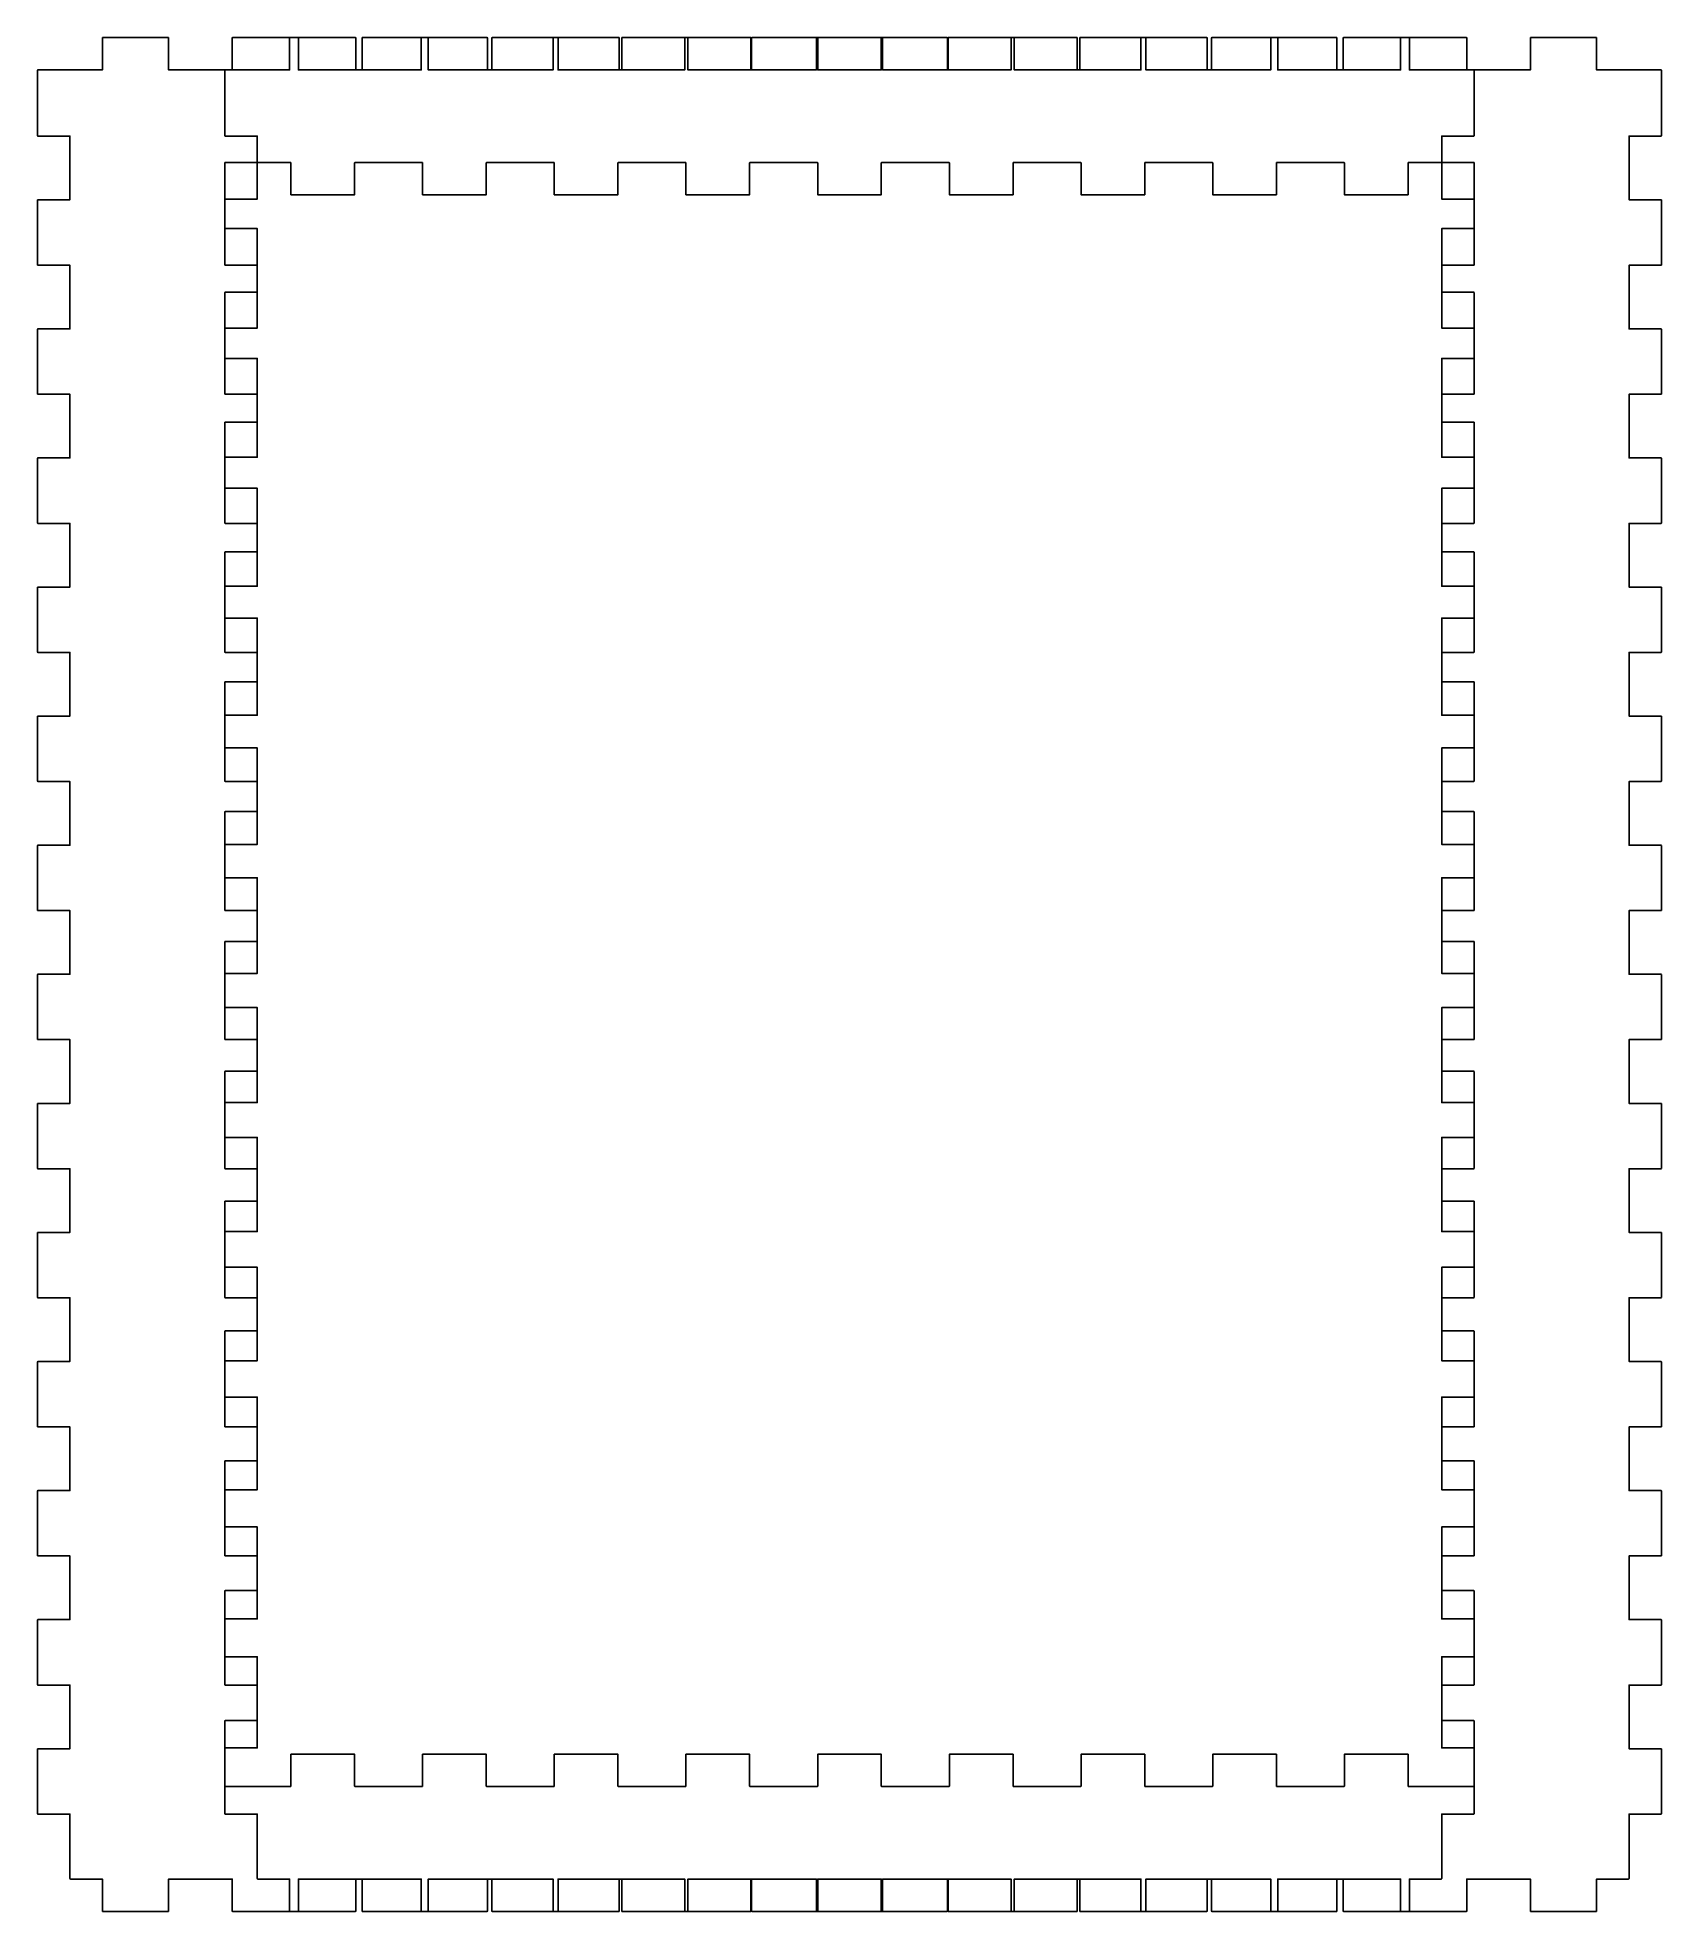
# Model space of a CAD drawing. Extents: x -65 to 65, y -75 to 75.
import ezdxf

# ---------------------------------------------------------------- set-up
doc = ezdxf.new("R2010")
doc.units = 0

msp = doc.modelspace()

# ---------------------------------------------------------------- linework, layer by layer
at = {"color": 1}
msp.add_lwpolyline([(-50.05, -23.4), (-50.05, -18.2, -0.414), (-50, -18.15), (-47.45, -18.15), (-47.45, -13.05), (-50, -13.05, -0.414), (-50.05, -13), (-50.05, -7.8, -0.414), (-50, -7.75), (-47.45, -7.75), (-47.45, -2.65), (-50, -2.65, -0.414), (-50.05, -2.6), (-50.05, 2.6, -0.414), (-50, 2.65), (-47.45, 2.65), (-47.45, 7.75), (-50, 7.75, -0.414), (-50.05, 7.8), (-50.05, 13, -0.414), (-50, 13.05), (-47.45, 13.05), (-47.45, 18.15), (-50, 18.15, -0.414), (-50.05, 18.2), (-50.05, 23.4, -0.414), (-50, 23.45), (-47.45, 23.45), (-47.45, 28.55), (-50, 28.55, -0.414), (-50.05, 28.6), (-50.05, 33.8, -0.414), (-50, 33.85), (-47.45, 33.85), (-47.45, 38.95), (-50, 38.95, -0.414), (-50.05, 39), (-50.05, 44.2, -0.414), (-50, 44.25), (-47.45, 44.25), (-47.45, 49.35), (-50, 49.35, -0.414), (-50.05, 49.4), (-50.05, 54.6, -0.414), (-50, 54.65), (-47.45, 54.65), (-47.45, 59.75), (-50, 59.75, -0.414), (-50.05, 59.8), (-50.05, 65, -0.414), (-50, 65.05), (-44.8, 65.05, -0.414), (-44.75, 65), (-44.75, 62.45), (-39.65, 62.45), (-39.65, 65, -0.414), (-39.6, 65.05), (-34.25, 65.05, -0.414), (-34.2, 65), (-34.2, 62.45), (-29.1, 62.45), (-29.1, 65, -0.414), (-29.05, 65.05), (-23.7, 65.05, -0.414), (-23.65, 65), (-23.65, 62.45), (-18.55, 62.45), (-18.55, 65, -0.414), (-18.5, 65.05), (-13.15, 65.05, -0.414), (-13.1, 65), (-13.1, 62.45), (-8, 62.45), (-8, 65, -0.414), (-7.95, 65.05), (-2.6, 65.05, -0.414), (-2.55, 65), (-2.55, 62.45), (2.55, 62.45), (2.55, 65, -0.414), (2.6, 65.05), (7.95, 65.05, -0.414), (8, 65), (8, 62.45), (13.1, 62.45), (13.1, 65, -0.414), (13.15, 65.05), (18.5, 65.05, -0.414), (18.55, 65), (18.55, 62.45), (23.65, 62.45), (23.65, 65, -0.414), (23.7, 65.05), (29.05, 65.05, -0.414), (29.1, 65), (29.1, 62.45), (34.2, 62.45), (34.2, 65, -0.414), (34.25, 65.05), (39.6, 65.05, -0.414), (39.65, 65), (39.65, 62.45), (44.75, 62.45), (44.75, 65, -0.414), (44.8, 65.05), (50, 65.05, -0.414), (50.05, 65), (50.05, 59.8, -0.414), (50, 59.75), (47.45, 59.75), (47.45, 54.65), (50, 54.65, -0.414), (50.05, 54.6), (50.05, 49.4, -0.414), (50, 49.35), (47.45, 49.35), (47.45, 44.25), (50, 44.25, -0.414), (50.05, 44.2), (50.05, 39, -0.414), (50, 38.95), (47.45, 38.95), (47.45, 33.85), (50, 33.85, -0.414), (50.05, 33.8), (50.05, 28.6, -0.414), (50, 28.55), (47.45, 28.55), (47.45, 23.45), (50, 23.45, -0.414), (50.05, 23.4), (50.05, 18.2, -0.414), (50, 18.15), (47.45, 18.15), (47.45, 13.05), (50, 13.05, -0.414), (50.05, 13), (50.05, 7.8, -0.414), (50, 7.75), (47.45, 7.75), (47.45, 2.65), (50, 2.65, -0.414), (50.05, 2.6), (50.05, -2.6, -0.414), (50, -2.65), (47.45, -2.65), (47.45, -7.75), (50, -7.75, -0.414), (50.05, -7.8), (50.05, -13, -0.414), (50, -13.05), (47.45, -13.05), (47.45, -18.15), (50, -18.15, -0.414), (50.05, -18.2), (50.05, -23.4, -0.414), (50, -23.45), (47.45, -23.45), (47.45, -28.55), (50, -28.55, -0.414), (50.05, -28.6), (50.05, -33.8, -0.414), (50, -33.85), (47.45, -33.85), (47.45, -38.95), (50, -38.95, -0.414), (50.05, -39), (50.05, -44.2, -0.414), (50, -44.25), (47.45, -44.25), (47.45, -49.35), (50, -49.35, -0.414), (50.05, -49.4), (50.05, -54.6, -0.414), (50, -54.65), (47.45, -54.65), (47.45, -59.75), (50, -59.75, -0.414), (50.05, -59.8), (50.05, -65, -0.414), (50, -65.05), (44.8, -65.05, -0.414), (44.75, -65), (44.75, -62.45), (39.65, -62.45), (39.65, -65, -0.414), (39.6, -65.05), (34.25, -65.05, -0.414), (34.2, -65), (34.2, -62.45), (29.1, -62.45), (29.1, -65, -0.414), (29.05, -65.05), (23.7, -65.05, -0.414), (23.65, -65), (23.65, -62.45), (18.55, -62.45), (18.55, -65, -0.414), (18.5, -65.05), (13.15, -65.05, -0.414), (13.1, -65), (13.1, -62.45), (8, -62.45), (8, -65, -0.414), (7.95, -65.05), (2.6, -65.05, -0.414), (2.55, -65), (2.55, -62.45), (-2.55, -62.45), (-2.55, -65, -0.414), (-2.6, -65.05), (-7.95, -65.05, -0.414), (-8, -65), (-8, -62.45), (-13.1, -62.45), (-13.1, -65, -0.414), (-13.15, -65.05), (-18.5, -65.05, -0.414), (-18.55, -65), (-18.55, -62.45), (-23.65, -62.45), (-23.65, -65, -0.414), (-23.7, -65.05), (-29.05, -65.05, -0.414), (-29.1, -65), (-29.1, -62.45), (-34.2, -62.45), (-34.2, -65, -0.414), (-34.25, -65.05), (-39.6, -65.05, -0.414), (-39.65, -65), (-39.65, -62.45), (-44.75, -62.45), (-44.75, -65, -0.414), (-44.8, -65.05), (-50, -65.05, -0.414), (-50.05, -65), (-50.05, -59.8, -0.414), (-50, -59.75), (-47.45, -59.75), (-47.45, -54.65), (-50, -54.65, -0.414), (-50.05, -54.6), (-50.05, -49.4, -0.414), (-50, -49.35), (-47.45, -49.35), (-47.45, -44.25), (-50, -44.25, -0.414), (-50.05, -44.2), (-50.05, -39, -0.414), (-50, -38.95), (-47.45, -38.95), (-47.45, -33.85), (-50, -33.85, -0.414), (-50.05, -33.8), (-50.05, -28.6, -0.414), (-50, -28.55), (-47.45, -28.55), (-47.45, -23.45), (-50, -23.45, -0.414), (-50.05, -23.4)], format="xyb", close=True, dxfattribs=at)
at = {"layer": '1', "color": 1}
msp.add_lwpolyline([(-50.05, -23.4), (-50.05, -18.2, -0.414), (-50, -18.15), (-47.45, -18.15), (-47.45, -13.05), (-50, -13.05, -0.414), (-50.05, -13), (-50.05, -7.8, -0.414), (-50, -7.75), (-47.45, -7.75), (-47.45, -2.65), (-50, -2.65, -0.414), (-50.05, -2.6), (-50.05, 2.6, -0.414), (-50, 2.65), (-47.45, 2.65), (-47.45, 7.75), (-50, 7.75, -0.414), (-50.05, 7.8), (-50.05, 13, -0.414), (-50, 13.05), (-47.45, 13.05), (-47.45, 18.15), (-50, 18.15, -0.414), (-50.05, 18.2), (-50.05, 23.4, -0.414), (-50, 23.45), (-47.45, 23.45), (-47.45, 28.55), (-50, 28.55, -0.414), (-50.05, 28.6), (-50.05, 33.8, -0.414), (-50, 33.85), (-47.45, 33.85), (-47.45, 38.95), (-50, 38.95, -0.414), (-50.05, 39), (-50.05, 44.2, -0.414), (-50, 44.25), (-47.45, 44.25), (-47.45, 49.35), (-50, 49.35, -0.414), (-50.05, 49.4), (-50.05, 54.6, -0.414), (-50, 54.65), (-47.45, 54.65), (-47.45, 59.75), (-50, 59.75, -0.414), (-50.05, 59.8), (-50.05, 65, -0.414), (-50, 65.05), (-44.8, 65.05, -0.414), (-44.75, 65), (-44.75, 62.45), (-39.65, 62.45), (-39.65, 65, -0.414), (-39.6, 65.05), (-34.25, 65.05, -0.414), (-34.2, 65), (-34.2, 62.45), (-29.1, 62.45), (-29.1, 65, -0.414), (-29.05, 65.05), (-23.7, 65.05, -0.414), (-23.65, 65), (-23.65, 62.45), (-18.55, 62.45), (-18.55, 65, -0.414), (-18.5, 65.05), (-13.15, 65.05, -0.414), (-13.1, 65), (-13.1, 62.45), (-8, 62.45), (-8, 65, -0.414), (-7.95, 65.05), (-2.6, 65.05, -0.414), (-2.55, 65), (-2.55, 62.45), (2.55, 62.45), (2.55, 65, -0.414), (2.6, 65.05), (7.95, 65.05, -0.414), (8, 65), (8, 62.45), (13.1, 62.45), (13.1, 65, -0.414), (13.15, 65.05), (18.5, 65.05, -0.414), (18.55, 65), (18.55, 62.45), (23.65, 62.45), (23.65, 65, -0.414), (23.7, 65.05), (29.05, 65.05, -0.414), (29.1, 65), (29.1, 62.45), (34.2, 62.45), (34.2, 65, -0.414), (34.25, 65.05), (39.6, 65.05, -0.414), (39.65, 65), (39.65, 62.45), (44.75, 62.45), (44.75, 65, -0.414), (44.8, 65.05), (50, 65.05, -0.414), (50.05, 65), (50.05, 59.8, -0.414), (50, 59.75), (47.45, 59.75), (47.45, 54.65), (50, 54.65, -0.414), (50.05, 54.6), (50.05, 49.4, -0.414), (50, 49.35), (47.45, 49.35), (47.45, 44.25), (50, 44.25, -0.414), (50.05, 44.2), (50.05, 39, -0.414), (50, 38.95), (47.45, 38.95), (47.45, 33.85), (50, 33.85, -0.414), (50.05, 33.8), (50.05, 28.6, -0.414), (50, 28.55), (47.45, 28.55), (47.45, 23.45), (50, 23.45, -0.414), (50.05, 23.4), (50.05, 18.2, -0.414), (50, 18.15), (47.45, 18.15), (47.45, 13.05), (50, 13.05, -0.414), (50.05, 13), (50.05, 7.8, -0.414), (50, 7.75), (47.45, 7.75), (47.45, 2.65), (50, 2.65, -0.414), (50.05, 2.6), (50.05, -2.6, -0.414), (50, -2.65), (47.45, -2.65), (47.45, -7.75), (50, -7.75, -0.414), (50.05, -7.8), (50.05, -13, -0.414), (50, -13.05), (47.45, -13.05), (47.45, -18.15), (50, -18.15, -0.414), (50.05, -18.2), (50.05, -23.4, -0.414), (50, -23.45), (47.45, -23.45), (47.45, -28.55), (50, -28.55, -0.414), (50.05, -28.6), (50.05, -33.8, -0.414), (50, -33.85), (47.45, -33.85), (47.45, -38.95), (50, -38.95, -0.414), (50.05, -39), (50.05, -44.2, -0.414), (50, -44.25), (47.45, -44.25), (47.45, -49.35), (50, -49.35, -0.414), (50.05, -49.4), (50.05, -54.6, -0.414), (50, -54.65), (47.45, -54.65), (47.45, -59.75), (50, -59.75, -0.414), (50.05, -59.8), (50.05, -65, -0.414), (50, -65.05), (44.8, -65.05, -0.414), (44.75, -65), (44.75, -62.45), (39.65, -62.45), (39.65, -65, -0.414), (39.6, -65.05), (34.25, -65.05, -0.414), (34.2, -65), (34.2, -62.45), (29.1, -62.45), (29.1, -65, -0.414), (29.05, -65.05), (23.7, -65.05, -0.414), (23.65, -65), (23.65, -62.45), (18.55, -62.45), (18.55, -65, -0.414), (18.5, -65.05), (13.15, -65.05, -0.414), (13.1, -65), (13.1, -62.45), (8, -62.45), (8, -65, -0.414), (7.95, -65.05), (2.6, -65.05, -0.414), (2.55, -65), (2.55, -62.45), (-2.55, -62.45), (-2.55, -65, -0.414), (-2.6, -65.05), (-7.95, -65.05, -0.414), (-8, -65), (-8, -62.45), (-13.1, -62.45), (-13.1, -65, -0.414), (-13.15, -65.05), (-18.5, -65.05, -0.414), (-18.55, -65), (-18.55, -62.45), (-23.65, -62.45), (-23.65, -65, -0.414), (-23.7, -65.05), (-29.05, -65.05, -0.414), (-29.1, -65), (-29.1, -62.45), (-34.2, -62.45), (-34.2, -65, -0.414), (-34.25, -65.05), (-39.6, -65.05, -0.414), (-39.65, -65), (-39.65, -62.45), (-44.75, -62.45), (-44.75, -65, -0.414), (-44.8, -65.05), (-50, -65.05, -0.414), (-50.05, -65), (-50.05, -59.8, -0.414), (-50, -59.75), (-47.45, -59.75), (-47.45, -54.65), (-50, -54.65, -0.414), (-50.05, -54.6), (-50.05, -49.4, -0.414), (-50, -49.35), (-47.45, -49.35), (-47.45, -44.25), (-50, -44.25, -0.414), (-50.05, -44.2), (-50.05, -39, -0.414), (-50, -38.95), (-47.45, -38.95), (-47.45, -33.85), (-50, -33.85, -0.414), (-50.05, -33.8), (-50.05, -28.6, -0.414), (-50, -28.55), (-47.45, -28.55), (-47.45, -23.45), (-50, -23.45, -0.414), (-50.05, -23.4)], format="xyb", close=True, dxfattribs=at)
at = {"layer": '2', "color": 1}
msp.add_lwpolyline([(50.05, 0.031), (50.05, -5.169, -0.414), (50, -5.219), (47.45, -5.219), (47.45, -10.258), (50, -10.258, -0.414), (50.05, -10.308), (50.05, -15.508, -0.414), (50, -15.558), (47.45, -15.558), (47.45, -20.596), (50, -20.596, -0.414), (50.05, -20.646), (50.05, -25.846, -0.414), (50, -25.896), (47.45, -25.896), (47.45, -30.935), (50, -30.935, -0.414), (50.05, -30.985), (50.05, -36.185, -0.414), (50, -36.235), (47.45, -36.235), (47.45, -41.273), (50, -41.273, -0.414), (50.05, -41.323), (50.05, -46.523, -0.414), (50, -46.573), (47.45, -46.573), (47.45, -51.611), (50, -51.611, -0.414), (50.05, -51.661), (50.05, -56.861, -0.414), (50, -56.911), (47.45, -56.911), (47.45, -61.95), (50, -61.95, -0.414), (50.05, -62), (50.05, -67.2, -0.414), (50, -67.25), (47.45, -67.25), (47.45, -72.4, -0.414), (47.4, -72.45), (44.85, -72.45), (44.85, -75, -0.414), (44.8, -75.05), (39.6, -75.05, -0.414), (39.55, -75), (39.55, -72.45), (34.3, -72.45), (34.3, -75, -0.414), (34.25, -75.05), (29.05, -75.05, -0.414), (29, -75), (29, -72.45), (23.75, -72.45), (23.75, -75, -0.414), (23.7, -75.05), (18.5, -75.05, -0.414), (18.45, -75), (18.45, -72.45), (13.2, -72.45), (13.2, -75, -0.414), (13.15, -75.05), (7.95, -75.05, -0.414), (7.9, -75), (7.9, -72.45), (2.65, -72.45), (2.65, -75, -0.414), (2.6, -75.05), (-2.6, -75.05, -0.414), (-2.65, -75), (-2.65, -72.45), (-7.9, -72.45), (-7.9, -75, -0.414), (-7.95, -75.05), (-13.15, -75.05, -0.414), (-13.2, -75), (-13.2, -72.45), (-18.45, -72.45), (-18.45, -75, -0.414), (-18.5, -75.05), (-23.7, -75.05, -0.414), (-23.75, -75), (-23.75, -72.45), (-29, -72.45), (-29, -75, -0.414), (-29.05, -75.05), (-34.25, -75.05, -0.414), (-34.3, -75), (-34.3, -72.45), (-39.55, -72.45), (-39.55, -75, -0.414), (-39.6, -75.05), (-44.8, -75.05, -0.414), (-44.85, -75), (-44.85, -72.45), (-47.4, -72.45, -0.414), (-47.45, -72.4), (-47.45, -67.25), (-50, -67.25, -0.414), (-50.05, -67.2), (-50.05, -62, -0.414), (-50, -61.95), (-47.45, -61.95), (-47.45, -56.911), (-50, -56.911, -0.414), (-50.05, -56.861), (-50.05, -51.661, -0.414), (-50, -51.611), (-47.45, -51.611), (-47.45, -46.573), (-50, -46.573, -0.414), (-50.05, -46.523), (-50.05, -41.323, -0.414), (-50, -41.273), (-47.45, -41.273), (-47.45, -36.235), (-50, -36.235, -0.414), (-50.05, -36.185), (-50.05, -30.985, -0.414), (-50, -30.935), (-47.45, -30.935), (-47.45, -25.896), (-50, -25.896, -0.414), (-50.05, -25.846), (-50.05, -20.646, -0.414), (-50, -20.596), (-47.45, -20.596), (-47.45, -15.558), (-50, -15.558, -0.414), (-50.05, -15.508), (-50.05, -10.308, -0.414), (-50, -10.258), (-47.45, -10.258), (-47.45, -5.219), (-50, -5.219, -0.414), (-50.05, -5.169), (-50.05, 0.031, -0.414), (-50, 0.081), (-47.45, 0.081), (-47.45, 5.119), (-50, 5.119, -0.414), (-50.05, 5.169), (-50.05, 10.369, -0.414), (-50, 10.419), (-47.45, 10.419), (-47.45, 15.458), (-50, 15.458, -0.414), (-50.05, 15.508), (-50.05, 20.708, -0.414), (-50, 20.758), (-47.45, 20.758), (-47.45, 25.796), (-50, 25.796, -0.414), (-50.05, 25.846), (-50.05, 31.046, -0.414), (-50, 31.096), (-47.45, 31.096), (-47.45, 36.135), (-50, 36.135, -0.414), (-50.05, 36.185), (-50.05, 41.385, -0.414), (-50, 41.435), (-47.45, 41.435), (-47.45, 46.473), (-50, 46.473, -0.414), (-50.05, 46.523), (-50.05, 51.723, -0.414), (-50, 51.773), (-47.45, 51.773), (-47.45, 56.812), (-50, 56.812, -0.414), (-50.05, 56.861), (-50.05, 62.062, -0.414), (-50, 62.111), (-47.45, 62.111), (-47.45, 67.15), (-50, 67.15, -0.414), (-50.05, 67.2), (-50.05, 72.4, -0.414), (-50, 72.45), (-44.85, 72.45), (-44.85, 75, -0.414), (-44.8, 75.05), (-39.6, 75.05, -0.414), (-39.55, 75), (-39.55, 72.45), (-34.3, 72.45), (-34.3, 75, -0.414), (-34.25, 75.05), (-29.05, 75.05, -0.414), (-29, 75), (-29, 72.45), (-23.75, 72.45), (-23.75, 75, -0.414), (-23.7, 75.05), (-18.5, 75.05, -0.414), (-18.45, 75), (-18.45, 72.45), (-13.2, 72.45), (-13.2, 75, -0.414), (-13.15, 75.05), (-7.95, 75.05, -0.414), (-7.9, 75), (-7.9, 72.45), (-2.65, 72.45), (-2.65, 75, -0.414), (-2.6, 75.05), (2.6, 75.05, -0.414), (2.65, 75), (2.65, 72.45), (7.9, 72.45), (7.9, 75, -0.414), (7.95, 75.05), (13.15, 75.05, -0.414), (13.2, 75), (13.2, 72.45), (18.45, 72.45), (18.45, 75, -0.414), (18.5, 75.05), (23.7, 75.05, -0.414), (23.75, 75), (23.75, 72.45), (29, 72.45), (29, 75, -0.414), (29.05, 75.05), (34.25, 75.05, -0.414), (34.3, 75), (34.3, 72.45), (39.55, 72.45), (39.55, 75, -0.414), (39.6, 75.05), (44.8, 75.05, -0.414), (44.85, 75), (44.85, 72.45), (50, 72.45, -0.414), (50.05, 72.4), (50.05, 67.2, -0.414), (50, 67.15), (47.45, 67.15), (47.45, 62.111), (50, 62.111, -0.414), (50.05, 62.062), (50.05, 56.861, -0.414), (50, 56.812), (47.45, 56.812), (47.45, 51.773), (50, 51.773, -0.414), (50.05, 51.723), (50.05, 46.523, -0.414), (50, 46.473), (47.45, 46.473), (47.45, 41.435), (50, 41.435, -0.414), (50.05, 41.385), (50.05, 36.185, -0.414), (50, 36.135), (47.45, 36.135), (47.45, 31.096), (50, 31.096, -0.414), (50.05, 31.046), (50.05, 25.846, -0.414), (50, 25.796), (47.45, 25.796), (47.45, 20.758), (50, 20.758, -0.414), (50.05, 20.708), (50.05, 15.508, -0.414), (50, 15.458), (47.45, 15.458), (47.45, 10.419), (50, 10.419, -0.414), (50.05, 10.369), (50.05, 5.169, -0.414), (50, 5.119), (47.45, 5.119), (47.45, 0.081), (50, 0.081, -0.414), (50.05, 0.031)], format="xyb", close=True, dxfattribs=at)
at = {"layer": '3', "color": 1}
msp.add_lwpolyline([(50.05, 0.031), (50.05, -5.169, -0.414), (50, -5.219), (47.45, -5.219), (47.45, -10.258), (50, -10.258, -0.414), (50.05, -10.308), (50.05, -15.508, -0.414), (50, -15.558), (47.45, -15.558), (47.45, -20.596), (50, -20.596, -0.414), (50.05, -20.646), (50.05, -25.846, -0.414), (50, -25.896), (47.45, -25.896), (47.45, -30.935), (50, -30.935, -0.414), (50.05, -30.985), (50.05, -36.185, -0.414), (50, -36.235), (47.45, -36.235), (47.45, -41.273), (50, -41.273, -0.414), (50.05, -41.323), (50.05, -46.523, -0.414), (50, -46.573), (47.45, -46.573), (47.45, -51.611), (50, -51.611, -0.414), (50.05, -51.661), (50.05, -56.861, -0.414), (50, -56.911), (47.45, -56.911), (47.45, -61.95), (50, -61.95, -0.414), (50.05, -62), (50.05, -67.2, -0.414), (50, -67.25), (47.45, -67.25), (47.45, -72.4, -0.414), (47.4, -72.45), (44.85, -72.45), (44.85, -75, -0.414), (44.8, -75.05), (39.6, -75.05, -0.414), (39.55, -75), (39.55, -72.45), (34.3, -72.45), (34.3, -75, -0.414), (34.25, -75.05), (29.05, -75.05, -0.414), (29, -75), (29, -72.45), (23.75, -72.45), (23.75, -75, -0.414), (23.7, -75.05), (18.5, -75.05, -0.414), (18.45, -75), (18.45, -72.45), (13.2, -72.45), (13.2, -75, -0.414), (13.15, -75.05), (7.95, -75.05, -0.414), (7.9, -75), (7.9, -72.45), (2.65, -72.45), (2.65, -75, -0.414), (2.6, -75.05), (-2.6, -75.05, -0.414), (-2.65, -75), (-2.65, -72.45), (-7.9, -72.45), (-7.9, -75, -0.414), (-7.95, -75.05), (-13.15, -75.05, -0.414), (-13.2, -75), (-13.2, -72.45), (-18.45, -72.45), (-18.45, -75, -0.414), (-18.5, -75.05), (-23.7, -75.05, -0.414), (-23.75, -75), (-23.75, -72.45), (-29, -72.45), (-29, -75, -0.414), (-29.05, -75.05), (-34.25, -75.05, -0.414), (-34.3, -75), (-34.3, -72.45), (-39.55, -72.45), (-39.55, -75, -0.414), (-39.6, -75.05), (-44.8, -75.05, -0.414), (-44.85, -75), (-44.85, -72.45), (-47.4, -72.45, -0.414), (-47.45, -72.4), (-47.45, -67.25), (-50, -67.25, -0.414), (-50.05, -67.2), (-50.05, -62, -0.414), (-50, -61.95), (-47.45, -61.95), (-47.45, -56.911), (-50, -56.911, -0.414), (-50.05, -56.861), (-50.05, -51.661, -0.414), (-50, -51.611), (-47.45, -51.611), (-47.45, -46.573), (-50, -46.573, -0.414), (-50.05, -46.523), (-50.05, -41.323, -0.414), (-50, -41.273), (-47.45, -41.273), (-47.45, -36.235), (-50, -36.235, -0.414), (-50.05, -36.185), (-50.05, -30.985, -0.414), (-50, -30.935), (-47.45, -30.935), (-47.45, -25.896), (-50, -25.896, -0.414), (-50.05, -25.846), (-50.05, -20.646, -0.414), (-50, -20.596), (-47.45, -20.596), (-47.45, -15.558), (-50, -15.558, -0.414), (-50.05, -15.508), (-50.05, -10.308, -0.414), (-50, -10.258), (-47.45, -10.258), (-47.45, -5.219), (-50, -5.219, -0.414), (-50.05, -5.169), (-50.05, 0.031, -0.414), (-50, 0.081), (-47.45, 0.081), (-47.45, 5.119), (-50, 5.119, -0.414), (-50.05, 5.169), (-50.05, 10.369, -0.414), (-50, 10.419), (-47.45, 10.419), (-47.45, 15.458), (-50, 15.458, -0.414), (-50.05, 15.508), (-50.05, 20.708, -0.414), (-50, 20.758), (-47.45, 20.758), (-47.45, 25.796), (-50, 25.796, -0.414), (-50.05, 25.846), (-50.05, 31.046, -0.414), (-50, 31.096), (-47.45, 31.096), (-47.45, 36.135), (-50, 36.135, -0.414), (-50.05, 36.185), (-50.05, 41.385, -0.414), (-50, 41.435), (-47.45, 41.435), (-47.45, 46.473), (-50, 46.473, -0.414), (-50.05, 46.523), (-50.05, 51.723, -0.414), (-50, 51.773), (-47.45, 51.773), (-47.45, 56.812), (-50, 56.812, -0.414), (-50.05, 56.861), (-50.05, 62.062, -0.414), (-50, 62.111), (-47.45, 62.111), (-47.45, 67.15), (-50, 67.15, -0.414), (-50.05, 67.2), (-50.05, 72.4, -0.414), (-50, 72.45), (-44.85, 72.45), (-44.85, 75, -0.414), (-44.8, 75.05), (-39.6, 75.05, -0.414), (-39.55, 75), (-39.55, 72.45), (-34.3, 72.45), (-34.3, 75, -0.414), (-34.25, 75.05), (-29.05, 75.05, -0.414), (-29, 75), (-29, 72.45), (-23.75, 72.45), (-23.75, 75, -0.414), (-23.7, 75.05), (-18.5, 75.05, -0.414), (-18.45, 75), (-18.45, 72.45), (-13.2, 72.45), (-13.2, 75, -0.414), (-13.15, 75.05), (-7.95, 75.05, -0.414), (-7.9, 75), (-7.9, 72.45), (-2.65, 72.45), (-2.65, 75, -0.414), (-2.6, 75.05), (2.6, 75.05, -0.414), (2.65, 75), (2.65, 72.45), (7.9, 72.45), (7.9, 75, -0.414), (7.95, 75.05), (13.15, 75.05, -0.414), (13.2, 75), (13.2, 72.45), (18.45, 72.45), (18.45, 75, -0.414), (18.5, 75.05), (23.7, 75.05, -0.414), (23.75, 75), (23.75, 72.45), (29, 72.45), (29, 75, -0.414), (29.05, 75.05), (34.25, 75.05, -0.414), (34.3, 75), (34.3, 72.45), (39.55, 72.45), (39.55, 75, -0.414), (39.6, 75.05), (44.8, 75.05, -0.414), (44.85, 75), (44.85, 72.45), (50, 72.45, -0.414), (50.05, 72.4), (50.05, 67.2, -0.414), (50, 67.15), (47.45, 67.15), (47.45, 62.111), (50, 62.111, -0.414), (50.05, 62.062), (50.05, 56.861, -0.414), (50, 56.812), (47.45, 56.812), (47.45, 51.773), (50, 51.773, -0.414), (50.05, 51.723), (50.05, 46.523, -0.414), (50, 46.473), (47.45, 46.473), (47.45, 41.435), (50, 41.435, -0.414), (50.05, 41.385), (50.05, 36.185, -0.414), (50, 36.135), (47.45, 36.135), (47.45, 31.096), (50, 31.096, -0.414), (50.05, 31.046), (50.05, 25.846, -0.414), (50, 25.796), (47.45, 25.796), (47.45, 20.758), (50, 20.758, -0.414), (50.05, 20.708), (50.05, 15.508, -0.414), (50, 15.458), (47.45, 15.458), (47.45, 10.419), (50, 10.419, -0.414), (50.05, 10.369), (50.05, 5.169, -0.414), (50, 5.119), (47.45, 5.119), (47.45, 0.081), (50, 0.081, -0.414), (50.05, 0.031)], format="xyb", close=True, dxfattribs=at)
at = {"layer": '4', "color": 1}
msp.add_lwpolyline([(-65, -5.219, -0.414), (-65.05, -5.169), (-65.05, -0.031, -0.414), (-65, 0.019), (-62.45, 0.019), (-62.45, 5.119), (-65, 5.119, -0.414), (-65.05, 5.169), (-65.05, 10.308, -0.414), (-65, 10.358), (-62.45, 10.358), (-62.45, 15.458), (-65, 15.458, -0.414), (-65.05, 15.508), (-65.05, 20.646, -0.414), (-65, 20.696), (-62.45, 20.696), (-62.45, 25.796), (-65, 25.796, -0.414), (-65.05, 25.846), (-65.05, 30.985, -0.414), (-65, 31.035), (-62.45, 31.035), (-62.45, 36.135), (-65, 36.135, -0.414), (-65.05, 36.185), (-65.05, 41.323, -0.414), (-65, 41.373), (-62.45, 41.373), (-62.45, 46.473), (-65, 46.473, -0.414), (-65.05, 46.523), (-65.05, 51.661, -0.414), (-65, 51.711), (-62.45, 51.711), (-62.45, 56.812), (-65, 56.812, -0.414), (-65.05, 56.861), (-65.05, 62, -0.414), (-65, 62.05), (-62.45, 62.05), (-62.45, 67.15), (-65, 67.15, -0.414), (-65.05, 67.2), (-65.05, 72.4, -0.414), (-65, 72.45), (-59.85, 72.45), (-59.85, 75, -0.414), (-59.8, 75.05), (-54.6, 75.05, -0.414), (-54.55, 75), (-54.55, 72.45), (-49.45, 72.45), (-49.45, 75, -0.414), (-49.4, 75.05), (-44.2, 75.05, -0.414), (-44.15, 75), (-44.15, 72.45), (-39.05, 72.45), (-39.05, 75, -0.414), (-39, 75.05), (-33.8, 75.05, -0.414), (-33.75, 75), (-33.75, 72.45), (-28.65, 72.45), (-28.65, 75, -0.414), (-28.6, 75.05), (-23.4, 75.05, -0.414), (-23.35, 75), (-23.35, 72.45), (-18.25, 72.45), (-18.25, 75, -0.414), (-18.2, 75.05), (-13, 75.05, -0.414), (-12.95, 75), (-12.95, 72.45), (-7.85, 72.45), (-7.85, 75, -0.414), (-7.8, 75.05), (-2.6, 75.05, -0.414), (-2.55, 75), (-2.55, 72.45), (2.55, 72.45), (2.55, 75, -0.414), (2.6, 75.05), (7.8, 75.05, -0.414), (7.85, 75), (7.85, 72.45), (12.95, 72.45), (12.95, 75, -0.414), (13, 75.05), (18.2, 75.05, -0.414), (18.25, 75), (18.25, 72.45), (23.35, 72.45), (23.35, 75, -0.414), (23.4, 75.05), (28.6, 75.05, -0.414), (28.65, 75), (28.65, 72.45), (33.75, 72.45), (33.75, 75, -0.414), (33.8, 75.05), (39, 75.05, -0.414), (39.05, 75), (39.05, 72.45), (44.15, 72.45), (44.15, 75, -0.414), (44.2, 75.05), (49.4, 75.05, -0.414), (49.45, 75), (49.45, 72.45), (54.55, 72.45), (54.55, 75, -0.414), (54.6, 75.05), (59.8, 75.05, -0.414), (59.85, 75), (59.85, 72.45), (65, 72.45, -0.414), (65.05, 72.4), (65.05, 67.2, -0.414), (65, 67.15), (62.45, 67.15), (62.45, 62.05), (65, 62.05, -0.414), (65.05, 62), (65.05, 56.861, -0.414), (65, 56.812), (62.45, 56.812), (62.45, 51.711), (65, 51.711, -0.414), (65.05, 51.661), (65.05, 46.523, -0.414), (65, 46.473), (62.45, 46.473), (62.45, 41.373), (65, 41.373, -0.414), (65.05, 41.323), (65.05, 36.185, -0.414), (65, 36.135), (62.45, 36.135), (62.45, 31.035), (65, 31.035, -0.414), (65.05, 30.985), (65.05, 25.846, -0.414), (65, 25.796), (62.45, 25.796), (62.45, 20.696), (65, 20.696, -0.414), (65.05, 20.646), (65.05, 15.508, -0.414), (65, 15.458), (62.45, 15.458), (62.45, 10.358), (65, 10.358, -0.414), (65.05, 10.308), (65.05, 5.169, -0.414), (65, 5.119), (62.45, 5.119), (62.45, 0.019), (65, 0.019, -0.414), (65.05, -0.031), (65.05, -5.169, -0.414), (65, -5.219), (62.45, -5.219), (62.45, -10.319), (65, -10.319, -0.414), (65.05, -10.369), (65.05, -15.508, -0.414), (65, -15.558), (62.45, -15.558), (62.45, -20.658), (65, -20.658, -0.414), (65.05, -20.708), (65.05, -25.846, -0.414), (65, -25.896), (62.45, -25.896), (62.45, -30.996), (65, -30.996, -0.414), (65.05, -31.046), (65.05, -36.185, -0.414), (65, -36.235), (62.45, -36.235), (62.45, -41.335), (65, -41.335, -0.414), (65.05, -41.385), (65.05, -46.523, -0.414), (65, -46.573), (62.45, -46.573), (62.45, -51.673), (65, -51.673, -0.414), (65.05, -51.723), (65.05, -56.861, -0.414), (65, -56.911), (62.45, -56.911), (62.45, -62.012), (65, -62.012, -0.414), (65.05, -62.062), (65.05, -67.2, -0.414), (65, -67.25), (62.45, -67.25), (62.45, -72.4, -0.414), (62.4, -72.45), (59.85, -72.45), (59.85, -75, -0.414), (59.8, -75.05), (54.6, -75.05, -0.414), (54.55, -75), (54.55, -72.45), (49.45, -72.45), (49.45, -75, -0.414), (49.4, -75.05), (44.2, -75.05, -0.414), (44.15, -75), (44.15, -72.45), (39.05, -72.45), (39.05, -75, -0.414), (39, -75.05), (33.8, -75.05, -0.414), (33.75, -75), (33.75, -72.45), (28.65, -72.45), (28.65, -75, -0.414), (28.6, -75.05), (23.4, -75.05, -0.414), (23.35, -75), (23.35, -72.45), (18.25, -72.45), (18.25, -75, -0.414), (18.2, -75.05), (13, -75.05, -0.414), (12.95, -75), (12.95, -72.45), (7.85, -72.45), (7.85, -75, -0.414), (7.8, -75.05), (2.6, -75.05, -0.414), (2.55, -75), (2.55, -72.45), (-2.55, -72.45), (-2.55, -75, -0.414), (-2.6, -75.05), (-7.8, -75.05, -0.414), (-7.85, -75), (-7.85, -72.45), (-12.95, -72.45), (-12.95, -75, -0.414), (-13, -75.05), (-18.2, -75.05, -0.414), (-18.25, -75), (-18.25, -72.45), (-23.35, -72.45), (-23.35, -75, -0.414), (-23.4, -75.05), (-28.6, -75.05, -0.414), (-28.65, -75), (-28.65, -72.45), (-33.75, -72.45), (-33.75, -75, -0.414), (-33.8, -75.05), (-39, -75.05, -0.414), (-39.05, -75), (-39.05, -72.45), (-44.15, -72.45), (-44.15, -75, -0.414), (-44.2, -75.05), (-49.4, -75.05, -0.414), (-49.45, -75), (-49.45, -72.45), (-54.55, -72.45), (-54.55, -75, -0.414), (-54.6, -75.05), (-59.8, -75.05, -0.414), (-59.85, -75), (-59.85, -72.45), (-62.4, -72.45, -0.414), (-62.45, -72.4), (-62.45, -67.25), (-65, -67.25, -0.414), (-65.05, -67.2), (-65.05, -62.062, -0.414), (-65, -62.012), (-62.45, -62.012), (-62.45, -56.911), (-65, -56.911, -0.414), (-65.05, -56.861), (-65.05, -51.723, -0.414), (-65, -51.673), (-62.45, -51.673), (-62.45, -46.573), (-65, -46.573, -0.414), (-65.05, -46.523), (-65.05, -41.385, -0.414), (-65, -41.335), (-62.45, -41.335), (-62.45, -36.235), (-65, -36.235, -0.414), (-65.05, -36.185), (-65.05, -31.046, -0.414), (-65, -30.996), (-62.45, -30.996), (-62.45, -25.896), (-65, -25.896, -0.414), (-65.05, -25.846), (-65.05, -20.708, -0.414), (-65, -20.658), (-62.45, -20.658), (-62.45, -15.558), (-65, -15.558, -0.414), (-65.05, -15.508), (-65.05, -10.369, -0.414), (-65, -10.319), (-62.45, -10.319), (-62.45, -5.219), (-65, -5.219, -0.414)], format="xyb", close=True, dxfattribs=at)
at = {"layer": '5', "color": 1}
msp.add_lwpolyline([(-65, -5.219, -0.414), (-65.05, -5.169), (-65.05, -0.031, -0.414), (-65, 0.019), (-62.45, 0.019), (-62.45, 5.119), (-65, 5.119, -0.414), (-65.05, 5.169), (-65.05, 10.308, -0.414), (-65, 10.358), (-62.45, 10.358), (-62.45, 15.458), (-65, 15.458, -0.414), (-65.05, 15.508), (-65.05, 20.646, -0.414), (-65, 20.696), (-62.45, 20.696), (-62.45, 25.796), (-65, 25.796, -0.414), (-65.05, 25.846), (-65.05, 30.985, -0.414), (-65, 31.035), (-62.45, 31.035), (-62.45, 36.135), (-65, 36.135, -0.414), (-65.05, 36.185), (-65.05, 41.323, -0.414), (-65, 41.373), (-62.45, 41.373), (-62.45, 46.473), (-65, 46.473, -0.414), (-65.05, 46.523), (-65.05, 51.661, -0.414), (-65, 51.711), (-62.45, 51.711), (-62.45, 56.812), (-65, 56.812, -0.414), (-65.05, 56.861), (-65.05, 62, -0.414), (-65, 62.05), (-62.45, 62.05), (-62.45, 67.15), (-65, 67.15, -0.414), (-65.05, 67.2), (-65.05, 72.4, -0.414), (-65, 72.45), (-59.85, 72.45), (-59.85, 75, -0.414), (-59.8, 75.05), (-54.6, 75.05, -0.414), (-54.55, 75), (-54.55, 72.45), (-49.45, 72.45), (-49.45, 75, -0.414), (-49.4, 75.05), (-44.2, 75.05, -0.414), (-44.15, 75), (-44.15, 72.45), (-39.05, 72.45), (-39.05, 75, -0.414), (-39, 75.05), (-33.8, 75.05, -0.414), (-33.75, 75), (-33.75, 72.45), (-28.65, 72.45), (-28.65, 75, -0.414), (-28.6, 75.05), (-23.4, 75.05, -0.414), (-23.35, 75), (-23.35, 72.45), (-18.25, 72.45), (-18.25, 75, -0.414), (-18.2, 75.05), (-13, 75.05, -0.414), (-12.95, 75), (-12.95, 72.45), (-7.85, 72.45), (-7.85, 75, -0.414), (-7.8, 75.05), (-2.6, 75.05, -0.414), (-2.55, 75), (-2.55, 72.45), (2.55, 72.45), (2.55, 75, -0.414), (2.6, 75.05), (7.8, 75.05, -0.414), (7.85, 75), (7.85, 72.45), (12.95, 72.45), (12.95, 75, -0.414), (13, 75.05), (18.2, 75.05, -0.414), (18.25, 75), (18.25, 72.45), (23.35, 72.45), (23.35, 75, -0.414), (23.4, 75.05), (28.6, 75.05, -0.414), (28.65, 75), (28.65, 72.45), (33.75, 72.45), (33.75, 75, -0.414), (33.8, 75.05), (39, 75.05, -0.414), (39.05, 75), (39.05, 72.45), (44.15, 72.45), (44.15, 75, -0.414), (44.2, 75.05), (49.4, 75.05, -0.414), (49.45, 75), (49.45, 72.45), (54.55, 72.45), (54.55, 75, -0.414), (54.6, 75.05), (59.8, 75.05, -0.414), (59.85, 75), (59.85, 72.45), (65, 72.45, -0.414), (65.05, 72.4), (65.05, 67.2, -0.414), (65, 67.15), (62.45, 67.15), (62.45, 62.05), (65, 62.05, -0.414), (65.05, 62), (65.05, 56.861, -0.414), (65, 56.812), (62.45, 56.812), (62.45, 51.711), (65, 51.711, -0.414), (65.05, 51.661), (65.05, 46.523, -0.414), (65, 46.473), (62.45, 46.473), (62.45, 41.373), (65, 41.373, -0.414), (65.05, 41.323), (65.05, 36.185, -0.414), (65, 36.135), (62.45, 36.135), (62.45, 31.035), (65, 31.035, -0.414), (65.05, 30.985), (65.05, 25.846, -0.414), (65, 25.796), (62.45, 25.796), (62.45, 20.696), (65, 20.696, -0.414), (65.05, 20.646), (65.05, 15.508, -0.414), (65, 15.458), (62.45, 15.458), (62.45, 10.358), (65, 10.358, -0.414), (65.05, 10.308), (65.05, 5.169, -0.414), (65, 5.119), (62.45, 5.119), (62.45, 0.019), (65, 0.019, -0.414), (65.05, -0.031), (65.05, -5.169, -0.414), (65, -5.219), (62.45, -5.219), (62.45, -10.319), (65, -10.319, -0.414), (65.05, -10.369), (65.05, -15.508, -0.414), (65, -15.558), (62.45, -15.558), (62.45, -20.658), (65, -20.658, -0.414), (65.05, -20.708), (65.05, -25.846, -0.414), (65, -25.896), (62.45, -25.896), (62.45, -30.996), (65, -30.996, -0.414), (65.05, -31.046), (65.05, -36.185, -0.414), (65, -36.235), (62.45, -36.235), (62.45, -41.335), (65, -41.335, -0.414), (65.05, -41.385), (65.05, -46.523, -0.414), (65, -46.573), (62.45, -46.573), (62.45, -51.673), (65, -51.673, -0.414), (65.05, -51.723), (65.05, -56.861, -0.414), (65, -56.911), (62.45, -56.911), (62.45, -62.012), (65, -62.012, -0.414), (65.05, -62.062), (65.05, -67.2, -0.414), (65, -67.25), (62.45, -67.25), (62.45, -72.4, -0.414), (62.4, -72.45), (59.85, -72.45), (59.85, -75, -0.414), (59.8, -75.05), (54.6, -75.05, -0.414), (54.55, -75), (54.55, -72.45), (49.45, -72.45), (49.45, -75, -0.414), (49.4, -75.05), (44.2, -75.05, -0.414), (44.15, -75), (44.15, -72.45), (39.05, -72.45), (39.05, -75, -0.414), (39, -75.05), (33.8, -75.05, -0.414), (33.75, -75), (33.75, -72.45), (28.65, -72.45), (28.65, -75, -0.414), (28.6, -75.05), (23.4, -75.05, -0.414), (23.35, -75), (23.35, -72.45), (18.25, -72.45), (18.25, -75, -0.414), (18.2, -75.05), (13, -75.05, -0.414), (12.95, -75), (12.95, -72.45), (7.85, -72.45), (7.85, -75, -0.414), (7.8, -75.05), (2.6, -75.05, -0.414), (2.55, -75), (2.55, -72.45), (-2.55, -72.45), (-2.55, -75, -0.414), (-2.6, -75.05), (-7.8, -75.05, -0.414), (-7.85, -75), (-7.85, -72.45), (-12.95, -72.45), (-12.95, -75, -0.414), (-13, -75.05), (-18.2, -75.05, -0.414), (-18.25, -75), (-18.25, -72.45), (-23.35, -72.45), (-23.35, -75, -0.414), (-23.4, -75.05), (-28.6, -75.05, -0.414), (-28.65, -75), (-28.65, -72.45), (-33.75, -72.45), (-33.75, -75, -0.414), (-33.8, -75.05), (-39, -75.05, -0.414), (-39.05, -75), (-39.05, -72.45), (-44.15, -72.45), (-44.15, -75, -0.414), (-44.2, -75.05), (-49.4, -75.05, -0.414), (-49.45, -75), (-49.45, -72.45), (-54.55, -72.45), (-54.55, -75, -0.414), (-54.6, -75.05), (-59.8, -75.05, -0.414), (-59.85, -75), (-59.85, -72.45), (-62.4, -72.45, -0.414), (-62.45, -72.4), (-62.45, -67.25), (-65, -67.25, -0.414), (-65.05, -67.2), (-65.05, -62.062, -0.414), (-65, -62.012), (-62.45, -62.012), (-62.45, -56.911), (-65, -56.911, -0.414), (-65.05, -56.861), (-65.05, -51.723, -0.414), (-65, -51.673), (-62.45, -51.673), (-62.45, -46.573), (-65, -46.573, -0.414), (-65.05, -46.523), (-65.05, -41.385, -0.414), (-65, -41.335), (-62.45, -41.335), (-62.45, -36.235), (-65, -36.235, -0.414), (-65.05, -36.185), (-65.05, -31.046, -0.414), (-65, -30.996), (-62.45, -30.996), (-62.45, -25.896), (-65, -25.896, -0.414), (-65.05, -25.846), (-65.05, -20.708, -0.414), (-65, -20.658), (-62.45, -20.658), (-62.45, -15.558), (-65, -15.558, -0.414), (-65.05, -15.508), (-65.05, -10.369, -0.414), (-65, -10.319), (-62.45, -10.319), (-62.45, -5.219), (-65, -5.219, -0.414)], format="xyb", close=True, dxfattribs=at)

doc.saveas('drawing.dxf')
